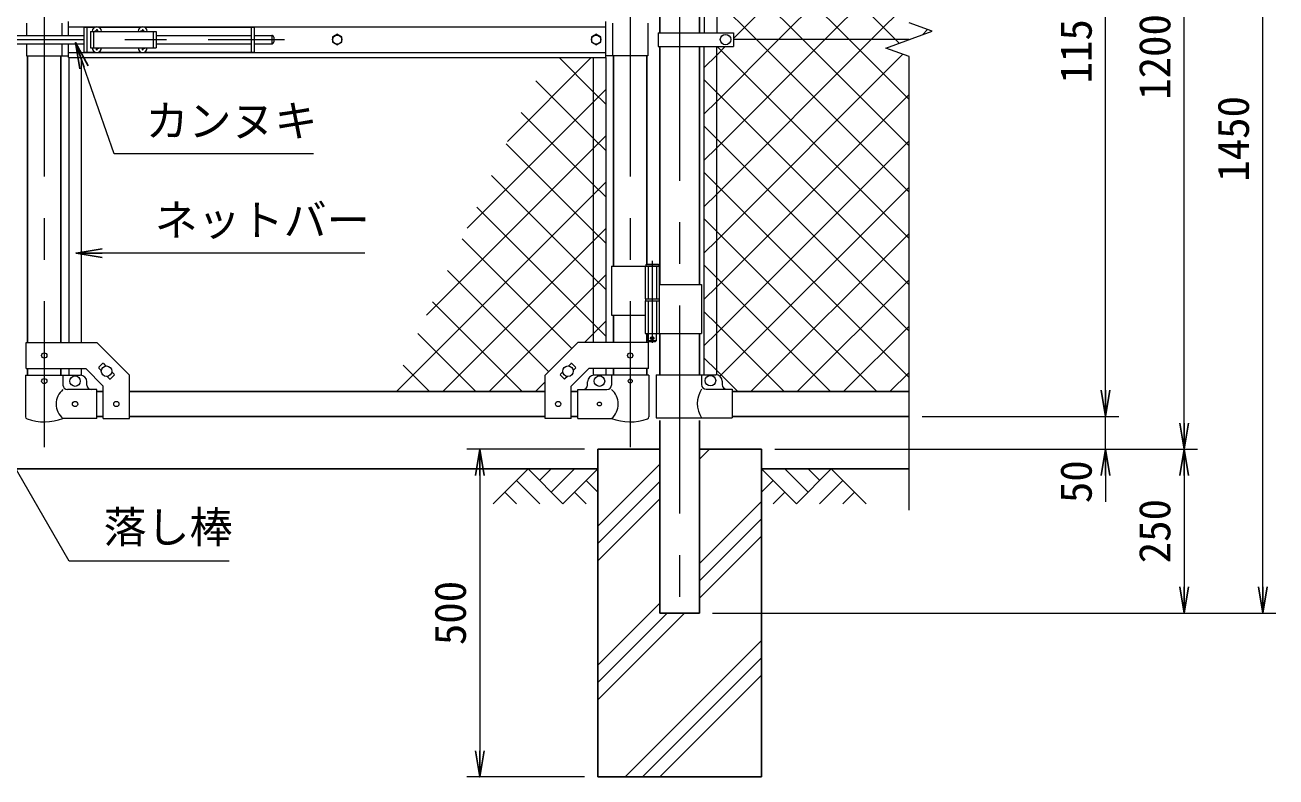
# Model space of a CAD drawing. Units: millimetres, scale not verified. Extents: x -4200 to 4200, y -2970 to 2970.
# Drawn here: x 1243 to 3152, y -1039 to 109 of the extents above; entities that cross this region are included whole.
import ezdxf
from ezdxf.enums import TextEntityAlignment as Align

# ---------------------------------------------------------------- set-up
doc = ezdxf.new("R2010")
doc.units = ezdxf.units.MM
doc.header["$LTSCALE"] = 10
doc.linetypes.add('DASHED', pattern=[7.5, 6, -1.5])
doc.linetypes.add('USER1', pattern=[50.8, 31.75, -6.35, 6.35, -6.35])
for name, color, linetype, lineweight in [('0-1_D-BMK', 2, 'USER1', 13), ('0-2_D-STR1', 1, 'Continuous', 25), ('0-3_D-STR3', 3, 'Continuous', 13), ('0-4_D-BGD', 7, 'Continuous', 25), ('0-5_D-STR4', 7, 'Continuous', 25), ('0-6_D-DCR-HCH', 7, 'Continuous', 13), ('0-7_D-STR-DIM', 7, 'Continuous', 13), ('0-A_D-STR-TXT', 7, 'Continuous', 13), ('0-B_D-STR2', 7, 'Continuous', 13)]:
    doc.layers.add(name, color=color, linetype=linetype, lineweight=lineweight)
doc.layers.add('0-8_0', color=7, linetype='Continuous')
doc.styles.add('ＭＳ ゴシック', font='')
doc.styles.get('ＭＳ ゴシック').set_extended_font_data('MS Gothic')

# ---------------------------------------------------------------- blocks, each defined once
blk = doc.blocks.new('_Open')
at = {"layer": '0-8_0'}
blk.add_line((-10, 1.667), (0, 0), dxfattribs=at)
blk.add_lwpolyline([(-10, -1.667), (0, 0), (-10, 0)], dxfattribs=at)

msp = doc.modelspace()

# ---------------------------------------------------------------- linework, layer by layer
at = {"layer": '0-1_D-BMK'}
for p, q in [((1272.39, 703.1), (1272.39, -535.29)), ((2166.59, 703.1), (2166.59, -535.29)), ((2241.99, 696.61), (2241.99, -799.21)), ((1014.52, 86.37), (1638.97, 86.37)), ((2200.15, -251.21), (2200.15, -376.1)), ((2196.52, -369.13), (2203.78, -369.13))]:
    msp.add_line(p, q, dxfattribs=at)
at = {"layer": '0-2_D-STR1'}
for p, q in [((2211.74, 403.87), (2211.74, 96.87)), ((2272.24, 403.87), (2272.24, 96.87)), ((1246.99, 61.37), (1246.99, -375.58)), ((1297.79, 61.37), (1297.79, -375.58)), ((2141.19, 61.37), (2141.19, -259.13)), ((2191.99, 61.37), (2191.99, -256.13)), ((2211.74, 75.87), (2211.74, -287.13)), ((2272.24, 75.87), (2272.24, -287.13)), ((2141.19, -334.13), (2141.19, -375.58)), ((2191.99, -362.13), (2191.99, -375.58)), ((2211.74, -362.13), (2211.74, -424.93)), ((2272.24, -362.13), (2272.24, -424.93)), ((1246.99, -415.58), (1246.99, -425.63)), ((1297.79, -415.58), (1297.79, -425.63)), ((2141.19, -415.58), (2141.19, -425.63)), ((2191.99, -415.58), (2191.99, -425.63)), ((1362.39, -450.63), (1352.39, -450.63)), ((2036.59, -450.63), (1402.39, -450.63)), ((2086.59, -450.63), (2076.59, -450.63)), ((2321.99, -450.63), (2591.99, -450.63)), ((1362.39, -488.63), (1352.39, -488.63)), ((2036.59, -488.63), (1402.39, -488.63)), ((2086.59, -488.63), (2076.59, -488.63)), ((2211.74, -494.53), (2211.74, -788.63)), ((2272.24, -494.53), (2272.24, -788.63)), ((2321.99, -488.63), (2591.99, -488.63)), ((2211.74, -788.63), (2272.24, -788.63))]:
    msp.add_line(p, q, dxfattribs=at)
at = {"layer": '0-3_D-STR3'}
for p, q in [((2279.49, 599.07), (2279.49, 96.87)), ((2298.49, 599.07), (2298.49, 96.87)), ((1245.39, 111.37), (1245.39, 92.87)), ((1299.39, 111.37), (1299.39, 92.87)), ((1309.49, 92.87), (1309.49, 113.87)), ((1309.49, 105.87), (2129.49, 105.87)), ((1332.64, 105.37), (1332.64, 67.37)), ((1332.64, 105.37), (1350.04, 105.37)), ((1337.14, 105.37), (1337.14, 67.37)), ((1343.14, 98.87), (1343.14, 73.87)), ((1343.14, 98.87), (1443.14, 98.87)), ((1350.79, 99.28), (1349.49, 99.26)), ((1349.49, 99.26), (1349.49, 98.87)), ((1352.25, 102.02), (1352.22, 100.72)), ((1352.25, 102.02), (1353.04, 102.02)), ((1353.04, 102.02), (1353.06, 100.72)), ((1355.24, 105.37), (1420.04, 105.37)), ((1420.79, 99.28), (1419.49, 99.26)), ((1419.49, 99.26), (1419.49, 98.87)), ((1422.25, 102.02), (1422.22, 100.72)), ((1422.25, 102.02), (1423.04, 102.02)), ((1423.04, 102.02), (1423.06, 100.72)), ((1424.49, 99.28), (1425.79, 99.26)), ((1425.24, 105.37), (1592.64, 105.37)), ((1425.79, 99.26), (1425.79, 98.87)), ((1443.14, 98.87), (1443.14, 73.87)), ((1588.14, 105.37), (1588.14, 67.37)), ((1592.64, 105.37), (1592.64, 67.37)), ((2129.49, 58.87), (2129.49, 113.87)), ((2139.59, 111.37), (2139.59, 61.37)), ((2193.59, 111.37), (2193.59, 61.37)), ((2209.19, 96.87), (2209.19, 75.87)), ((2209.19, 96.87), (2323.99, 96.87)), ((2323.99, 96.87), (2323.99, 75.87)), ((1151.84, 92.87), (1332.64, 92.87)), ((1151.84, 79.87), (1332.64, 79.87)), ((1245.39, 79.87), (1245.39, 61.37)), ((1299.39, 79.87), (1299.39, 61.37)), ((1309.49, 58.87), (1309.49, 79.87)), ((1443.14, 92.87), (1588.14, 92.87)), ((1443.14, 79.87), (1588.14, 79.87)), ((1592.64, 92.87), (1619.64, 92.87)), ((1592.64, 79.87), (1619.64, 79.87)), ((1619.64, 92.87), (1619.64, 79.87)), ((1622.64, 89.87), (1622.64, 82.87)), ((2591.99, 86.37), (2323.99, 86.37)), ((1245.39, 61.37), (1309.49, 61.37)), ((1309.49, 66.87), (2129.49, 66.87)), ((1309.49, 58.87), (2129.49, 58.87)), ((1309.89, 58.87), (1309.89, -375.58)), ((1328.89, 58.87), (1328.89, -375.58)), ((1332.64, 67.37), (1350.04, 67.37)), ((1343.14, 73.87), (1443.14, 73.87)), ((1349.49, 73.47), (1349.49, 73.87)), ((1350.79, 73.45), (1349.49, 73.47)), ((1352.25, 70.72), (1352.22, 72.01)), ((1352.25, 70.72), (1353.04, 70.72)), ((1353.04, 70.72), (1353.06, 72.01)), ((1354.49, 73.45), (1355.79, 73.47)), ((1355.24, 67.37), (1420.04, 67.37)), ((1355.79, 73.47), (1355.79, 73.87)), ((1419.49, 73.47), (1419.49, 73.87)), ((1420.79, 73.45), (1419.49, 73.47)), ((1422.25, 70.72), (1422.22, 72.01)), ((1422.25, 70.72), (1423.04, 70.72)), ((1423.04, 70.72), (1423.06, 72.01)), ((1424.49, 73.45), (1425.79, 73.47)), ((1425.24, 67.37), (1592.64, 67.37)), ((1425.79, 73.47), (1425.79, 73.87)), ((2110.09, 58.87), (2110.09, -375.58)), ((2129.09, 58.87), (2129.09, -375.58)), ((2193.59, 61.37), (2129.49, 61.37)), ((2209.19, 75.87), (2323.99, 75.87)), ((2279.49, -424.93), (2279.49, 75.87)), ((2298.49, -424.93), (2298.49, 75.87)), ((2138.04, -259.13), (2138.04, -334.13)), ((2138.04, -259.13), (2210.95, -259.13)), ((2189.35, -259.13), (2189.35, -309.13)), ((2210.15, -257.13), (2190.15, -257.13)), ((2191.15, -256.13), (2209.15, -256.13)), ((2210.15, -257.13), (2209.15, -256.13)), ((2210.15, -257.13), (2210.15, -259.13)), ((2210.95, -259.13), (2210.95, -309.13)), ((2210.95, -287.13), (2275.29, -287.13)), ((2275.29, -287.13), (2275.29, -362.13)), ((2189.35, -309.13), (2210.95, -309.13)), ((2189.35, -312.13), (2210.95, -312.13)), ((2189.35, -312.13), (2189.35, -362.13)), ((2189.65, -309.13), (2189.65, -312.13)), ((2189.65, -312.13), (2210.65, -312.13)), ((2210.65, -309.13), (2210.65, -312.13)), ((2210.95, -312.13), (2210.95, -362.13)), ((2138.04, -334.13), (2189.24, -334.13)), ((2189.35, -362.13), (2275.29, -362.13)), ((2194.15, -362.13), (2194.15, -373.13)), ((1244.69, -415.58), (1244.69, -375.58)), ((2195.15, -374.13), (2194.15, -373.13)), ((2194.29, -415.58), (2194.29, -375.58)), ((2195.15, -374.13), (2205.15, -374.13)), ((2205.15, -374.13), (2206.15, -373.13)), ((1244.69, -415.58), (1335.82, -415.58)), ((1309.89, -415.58), (1309.89, -425.63)), ((1328.89, -415.58), (1328.89, -425.63)), ((1335.82, -415.58), (1362.39, -442.15)), ((1355.72, -413.57), (1361.38, -407.92)), ((1355.72, -414.99), (1359.44, -418.7)), ((1362.79, -407.92), (1366.51, -411.63)), ((2076.19, -407.92), (2072.47, -411.63)), ((2103.16, -415.58), (2076.59, -442.15)), ((2083.26, -413.57), (2077.6, -407.92)), ((2083.26, -414.99), (2079.54, -418.7)), ((2194.29, -415.58), (2103.16, -415.58)), ((2110.09, -415.58), (2110.09, -425.63)), ((2129.09, -415.58), (2129.09, -425.63)), ((1243.84, -425.63), (1300.94, -425.63)), ((1243.84, -425.63), (1243.84, -489.33)), ((1300.94, -425.63), (1300.94, -440.63)), ((1300.94, -425.63), (1327.39, -425.63)), ((1337.39, -440.63), (1337.39, -435.63)), ((1368.27, -427.53), (1371.99, -431.25)), ((1373.4, -431.25), (1379.06, -425.59)), ((1375.34, -420.46), (1379.06, -424.18)), ((1402.39, -491.83), (1402.39, -425.58)), ((2036.59, -491.83), (2036.59, -425.58)), ((2063.64, -420.46), (2059.92, -424.18)), ((2065.58, -431.25), (2059.92, -425.59)), ((2070.71, -427.53), (2066.99, -431.25)), ((2101.59, -440.63), (2101.59, -435.63)), ((2138.04, -425.63), (2111.59, -425.63)), ((2195.14, -425.63), (2138.04, -425.63)), ((2138.04, -425.63), (2138.04, -440.63)), ((2195.14, -425.63), (2195.14, -489.33)), ((2206.29, -424.93), (2296.99, -424.93)), ((2206.29, -424.93), (2206.29, -490.93)), ((2275.39, -424.93), (2275.39, -439.93)), ((2306.99, -434.93), (2306.99, -439.93)), ((1352.39, -447.63), (1307.94, -447.63)), ((1352.39, -491.63), (1352.39, -447.63)), ((1362.39, -491.83), (1362.39, -442.15)), ((2076.59, -491.83), (2076.59, -442.15)), ((2086.59, -447.63), (2131.04, -447.63)), ((2086.59, -491.63), (2086.59, -447.63)), ((2282.39, -446.93), (2321.99, -446.93)), ((2321.99, -446.93), (2321.99, -490.93)), ((1352.39, -491.63), (1300.94, -491.63)), ((1362.39, -491.83), (1402.39, -491.83)), ((2076.59, -491.83), (2036.59, -491.83)), ((2086.59, -491.63), (2138.04, -491.63)), ((2206.29, -490.93), (2321.99, -490.93))]:
    msp.add_line(p, q, dxfattribs=at)
at = {"layer": '0-3_D-STR3', "linetype": 'DASHED'}
for p, q in [((1347.64, 98.87), (1347.64, 73.87)), ((1438.64, 98.87), (1438.64, 73.87)), ((2193.85, -259.13), (2193.85, -309.13)), ((2206.45, -259.13), (2206.45, -309.13)), ((2193.85, -312.13), (2193.85, -362.13)), ((2206.45, -312.13), (2206.45, -362.13))]:
    msp.add_line(p, q, dxfattribs=at)
at = {"layer": '0-3_D-STR3'}
for points in [[(1354.49, 99.28), (1355.79, 99.26), (1355.79, 98.87)], [(2191.15, -256.13), (2190.15, -257.13), (2190.15, -259.13)], [(2206.15, -362.13), (2206.15, -373.13), (2194.15, -373.13)], [(1244.69, -375.58), (1352.39, -375.58), (1402.39, -425.58)], [(2194.29, -375.58), (2086.59, -375.58), (2036.59, -425.58)]]:
    msp.add_lwpolyline(points, dxfattribs=at)
for points in [[(1719.49, 94.47), (1712.48, 90.42), (1712.48, 82.32), (1719.49, 78.27), (1726.51, 82.32), (1726.51, 90.42)], [(2114.49, 94.47), (2107.48, 90.42), (2107.48, 82.32), (2114.49, 78.27), (2121.51, 82.32), (2121.51, 90.42)]]:
    msp.add_lwpolyline(points, close=True, dxfattribs=at)
for centre, radius in [((1719.49, 86.37), 7.03), ((2114.49, 86.37), 7.03), ((2311.99, 86.37), 8), ((2200.15, -369.13), 2.5), ((1272.39, -395.58), 4), ((2166.59, -395.58), 4), ((1367.39, -419.58), 8), ((2071.59, -419.58), 8), ((1272.39, -434.63), 4), ((1319.39, -434.63), 8), ((2119.59, -434.63), 8), ((2166.59, -434.63), 3), ((2288.99, -433.93), 8), ((1319.39, -469.63), 4), ((1382.39, -469.58), 4), ((2056.59, -469.58), 4), ((2119.59, -469.63), 3)]:
    msp.add_circle(centre, radius, dxfattribs=at)
for centre, radius, start, end in [((1352.64, 98.87), 7, 0, 180), ((1350.74, 100.77), 1.49, 270, 0), ((1354.55, 100.77), 1.49, 180, 270), ((1422.64, 98.87), 7, 0, 180), ((1420.74, 100.77), 1.49, 270, 0), ((1424.55, 100.77), 1.49, 180, 270), ((1619.64, 89.87), 3, 0, 90), ((1619.64, 82.87), 3, 270, 0), ((1352.64, 73.87), 7, 180, 0), ((1350.74, 71.96), 1.49, 0, 90), ((1354.55, 71.96), 1.49, 90, 180), ((1422.64, 73.87), 7, 180, 0), ((1420.74, 71.96), 1.49, 0, 90), ((1424.55, 71.96), 1.49, 90, 180), ((1356.43, -414.28), 1, 135, 225), ((1362.09, -408.62), 1, 45, 135), ((2076.89, -408.62), 1, 45, 135), ((2082.55, -414.28), 1, 315, 45), ((1327.39, -435.63), 10, 0, 90), ((1372.69, -430.54), 1, 225, 315), ((1378.35, -424.89), 1, 315, 45), ((2060.63, -424.89), 1, 135, 225), ((2066.29, -430.54), 1, 225, 315), ((2111.59, -435.63), 10, 90, 180), ((2296.99, -434.93), 10, 0, 90), ((1319.14, -469.63), 28.55, 129.59418, 230.40582), ((1307.94, -440.63), 7, 180, 270), ((1344.39, -440.63), 7, 180, 270), ((2094.59, -440.63), 7, 270, 0), ((2131.04, -440.63), 7, 270, 0), ((2119.84, -469.63), 28.55, 309.59418, 50.40582), ((2309.61, -468.93), 40.68, 147.25964, 212.74036), ((2282.39, -439.93), 7, 180, 270), ((2313.99, -439.93), 7, 180, 270), ((1247.14, -489.33), 3.3, 180, 250.77949), ((1272.39, -416.9), 80, 250.77949, 290.9084), ((2166.59, -416.9), 80, 249.0916, 289.22051), ((2191.84, -489.33), 3.3, 289.22051, 0)]:
    msp.add_arc(centre, radius, start, end, dxfattribs=at)
at = {"layer": '0-4_D-BGD'}
for p, q in [((366.99, -568.63), (2116.99, -568.63)), ((2366.99, -568.63), (2591.99, -568.63))]:
    msp.add_line(p, q, dxfattribs=at)
at = {"layer": '0-5_D-STR4'}
for p, q in [((2116.99, -538.63), (2116.99, -1038.63)), ((2211.74, -538.63), (2116.99, -538.63)), ((2366.99, -538.63), (2272.24, -538.63)), ((2366.99, -538.63), (2366.99, -1038.63)), ((2116.99, -1038.63), (2366.99, -1038.63))]:
    msp.add_line(p, q, dxfattribs=at)
at = {"layer": '0-6_D-DCR-HCH'}
for p, q in [((2272.24, -553.8), (2287.4, -538.63)), ((2010.57, -568.63), (1957.36, -621.84)), ((2010.57, -568.63), (2063.78, -621.84)), ((2028.3, -586.37), (2046.04, -568.63)), ((2046.04, -604.11), (2081.52, -568.63)), ((2063.78, -621.84), (2116.99, -568.63)), ((2116.99, -656.01), (2211.74, -561.26)), ((2420.2, -621.84), (2366.99, -568.63)), ((2437.94, -604.11), (2402.47, -568.63)), ((2473.42, -568.63), (2420.2, -621.84)), ((2455.77, -586.46), (2437.94, -568.63)), ((2473.42, -568.63), (2526.63, -621.84)), ((1992.83, -586.37), (2028.47, -621.84)), ((2099.25, -586.37), (2116.99, -604.03)), ((2116.99, -682.53), (2211.74, -587.78)), ((2384.73, -586.37), (2366.99, -604.03)), ((2491.15, -586.37), (2455.52, -621.84)), ((1975.09, -604.11), (1992.91, -621.84)), ((2081.52, -604.11), (2099.34, -621.84)), ((2402.47, -604.11), (2384.65, -621.84)), ((2508.89, -604.11), (2491.07, -621.84)), ((2116.99, -709.05), (2211.74, -614.3)), ((2272.24, -712.9), (2366.99, -618.15)), ((2272.24, -739.41), (2366.99, -644.66)), ((2272.24, -765.93), (2366.99, -671.18)), ((2116.99, -868.15), (2211.74, -773.4)), ((2116.99, -921.18), (2249.54, -788.63)), ((2116.99, -894.66), (2223.02, -788.63)), ((2158.64, -1038.63), (2366.99, -830.28)), ((2185.15, -1038.63), (2366.99, -856.79)), ((2211.67, -1038.63), (2366.99, -883.31))]:
    msp.add_line(p, q, dxfattribs=at)
at = {"layer": '0-7_D-STR-DIM'}
for p, q in [((2891.99, -448.63), (2891.99, 621.37)), ((3011.99, -498.63), (3011.99, 621.37)), ((3131.99, -748.63), (3131.99, 621.37)), ((2556.75, 73.54), (2627.23, 99.19)), ((2627.23, 99.19), (2591.99, 112.02)), ((2591.99, 60.72), (2556.75, 73.54)), ((2591.99, -631.63), (2591.99, 60.72)), ((2891.99, -448.63), (2891.99, -408.63)), ((2611.99, -488.63), (2911.99, -488.63)), ((2611.99, -488.63), (2911.99, -488.63)), ((2891.99, -538.63), (2891.99, -488.63)), ((2096.99, -538.63), (1916.99, -538.63)), ((2386.99, -538.63), (2911.99, -538.63)), ((2386.99, -538.63), (3031.99, -538.63)), ((2386.99, -538.63), (3031.99, -538.63)), ((1936.99, -578.63), (1936.99, -998.63)), ((2891.99, -578.63), (2891.99, -618.63)), ((3011.99, -578.63), (3011.99, -748.63)), ((2292.24, -788.63), (3151.99, -788.63)), ((2292.24, -788.63), (3031.99, -788.63)), ((2096.99, -1038.63), (1916.99, -1038.63))]:
    msp.add_line(p, q, dxfattribs=at)
at = {"layer": '0-A_D-STR-TXT'}
msp.add_line((1761.49, -239.31), (1322.9, -239.31), dxfattribs=at)
for points in [[(1683.01, -88.08), (1379.04, -88.08), (1320.69, 79.95)], [(1554.77, -709.62), (1310.45, -709.62), (1216.78, -547.38)]]:
    msp.add_lwpolyline(points, dxfattribs=at)
at = {"layer": '0-B_D-STR2'}
for p, q in [((2323.99, 88.26), (2591.99, 356.26)), ((2500.8, 86.37), (2298.49, 288.67)), ((2392.81, 86.37), (2591.99, 285.55)), ((2430.09, 86.37), (2298.49, 217.96)), ((2463.52, 86.37), (2591.99, 214.84)), ((2359.38, 86.37), (2298.49, 147.25)), ((2534.23, 86.37), (2591.99, 144.13)), ((2612.35, 93.78), (2620.29, 101.72)), ((2298.49, -7.95), (2392.81, 86.37)), ((2298.49, -78.66), (2463.52, 86.37)), ((2298.49, -149.37), (2534.23, 86.37)), ((2591.99, -146.25), (2359.38, 86.37)), ((2591.99, -75.54), (2430.09, 86.37)), ((2591.99, -4.83), (2500.8, 86.37)), ((1979.32, -68.9), (2107.09, 58.87)), ((2129.09, 58.43), (2128.65, 58.87)), ((2591.99, -216.96), (2299.16, 75.87)), ((2110.09, -63.99), (2022.47, 23.63)), ((2298.49, 5.83), (2279.49, 24.83)), ((2110.09, -8.84), (2129.09, 10.16)), ((2591.99, -287.67), (2298.49, 5.83)), ((2298.49, -290.79), (2591.99, 2.71)), ((1917.54, -201.39), (2110.09, -8.84)), ((2279.49, -26.95), (2298.49, -7.95)), ((2110.09, -134.7), (1999.98, -24.59)), ((2298.49, -64.88), (2279.49, -45.88)), ((2110.09, -205.41), (1977.49, -72.82)), ((2110.09, -79.55), (2129.09, -60.55)), ((2129.09, -82.99), (2110.09, -63.99)), ((2591.99, -358.38), (2298.49, -64.88)), ((2298.49, -361.51), (2591.99, -68.01)), ((1855.75, -333.89), (2110.09, -79.55)), ((2279.49, -97.66), (2298.49, -78.66)), ((2110.09, -276.12), (1955.01, -121.04)), ((2110.09, -150.26), (2129.09, -131.26)), ((2298.49, -135.59), (2279.49, -116.59)), ((1809.72, -450.63), (2110.09, -150.26)), ((2129.09, -153.7), (2110.09, -134.7)), ((2279.49, -168.37), (2298.49, -149.37)), ((2591.99, -429.09), (2298.49, -135.59)), ((2303.42, -427.29), (2591.99, -138.72)), ((2110.09, -346.84), (1932.52, -169.26)), ((2298.49, -206.3), (2279.49, -187.3)), ((2110.09, -220.97), (2129.09, -201.97)), ((2129.09, -224.41), (2110.09, -205.41)), ((2542.82, -450.63), (2298.49, -206.3)), ((2350.79, -450.63), (2591.99, -209.43)), ((1880.43, -450.63), (2110.09, -220.97)), ((2077.36, -384.81), (1910.03, -217.49)), ((2042, -420.17), (1887.54, -265.71)), ((2298.49, -277.01), (2279.49, -258.01)), ((2110.09, -291.68), (2129.09, -272.68)), ((2129.09, -295.12), (2110.09, -276.12)), ((2472.11, -450.63), (2298.49, -277.01)), ((2421.5, -450.63), (2591.99, -280.14)), ((1951.14, -450.63), (2110.09, -291.68)), ((2279.49, -309.79), (2298.49, -290.79)), ((2001.76, -450.63), (1865.06, -313.93)), ((2298.49, -347.72), (2279.49, -328.72)), ((1931.05, -450.63), (1842.57, -362.16)), ((2129.09, -365.84), (2110.09, -346.84)), ((2279.49, -380.51), (2298.49, -361.51)), ((2401.4, -450.63), (2298.49, -347.72)), ((2492.21, -450.63), (2591.99, -350.85)), ((2298.49, -418.43), (2279.49, -399.43)), ((1860.34, -450.63), (1820.08, -410.38)), ((2330.69, -450.63), (2298.49, -418.43)), ((2021.85, -450.63), (2036.59, -435.89)), ((2562.92, -450.63), (2591.99, -421.56))]:
    msp.add_line(p, q, dxfattribs=at)
for points in [[(2576.97, 80.9), (2571.51, 86.37), (2298.49, 359.38), (2279.49, 378.38)], [(2129.09, -12.28), (2110.09, 6.72), (2057.94, 58.87)], [(2279.49, 43.76), (2298.49, 62.76), (2311.6, 75.87)], [(2279.49, -239.08), (2298.49, -220.08), (2582.68, 64.1)], [(2096.9, -375.58), (2110.09, -362.39), (2129.09, -343.39)]]:
    msp.add_lwpolyline(points, dxfattribs=at)

# ---------------------------------------------------------------- block references
at = {"layer": '0-7_D-STR-DIM', "xscale": 4, "yscale": 4}
for p, rotation in [((2891.99, -488.63), 270), ((2891.99, -488.63), 270), ((3011.99, -538.63), 270), ((1936.99, -538.63), 90), ((2891.99, -538.63), 90), ((3011.99, -538.63), 90), ((3011.99, -788.63), 270), ((3131.99, -788.63), 270), ((1936.99, -1038.63), 270)]:
    msp.add_blockref('_Open', p, dxfattribs=dict(at, rotation=rotation))
at = {"layer": '0-A_D-STR-TXT', "xscale": 4, "yscale": 4}
for p, rotation in [((1320.03, 81.84), 109.15293), ((1320.9, -239.31), 180)]:
    msp.add_blockref('_Open', p, dxfattribs=dict(at, rotation=rotation))

# ---------------------------------------------------------------- texts
at = {"layer": '0-7_D-STR-DIM', "style": 'ＭＳ ゴシック'}
for s, p in [('1150', (2885.24, 19.47)), ('1200', (3005.24, -5.53)), ('1450', (3125.24, -130.53)), ('50', (2885.24, -620.83)), ('250', (3005.24, -712.63)), ('500', (1930.24, -837.51))]:
    msp.add_text(s, height=48.09, rotation=90, dxfattribs=at).set_placement(p, align=Align.BOTTOM_LEFT)
at = {"layer": '0-A_D-STR-TXT', "style": 'ＭＳ ゴシック'}
for s, p in [('カンヌキ', (1426.92, -76)), ('ネットバー', (1440.93, -227.36)), ('落し棒', (1362.89, -695.89))]:
    msp.add_text(s, height=48.09, dxfattribs=at).set_placement(p, align=Align.BOTTOM_LEFT)

doc.saveas('drawing.dxf')
